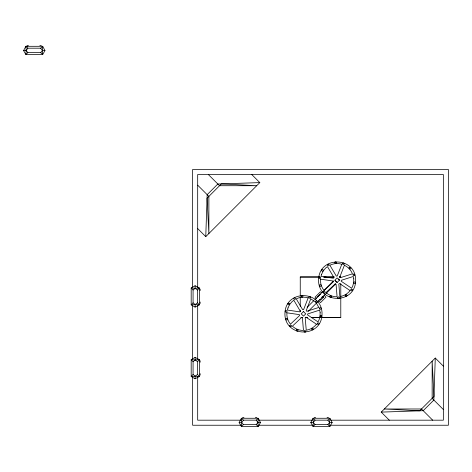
<?xml version="1.0" encoding="UTF-8"?>
<svg xmlns="http://www.w3.org/2000/svg" width="472" height="472" viewBox="0 0 472 472"><rect width="100%" height="100%" fill="white"/><g stroke="black" fill="none" stroke-linecap="round" stroke-linejoin="round"><path stroke-width="0.71" d="M197.685 228.578L205.762 236.655L207.173 194.67L217.828 184.015L259.818 182.599L251.735 174.522M443.35 366.13L435.272 358.053L433.856 400.044L423.201 410.699L381.217 412.109L389.294 420.186M195.089 307.113L195.178 304.552L197.497 302.841L197.497 290.026L199.385 288.003L195.089 285.749L191.184 288.003L191.184 304.859L195.089 307.113L199.385 304.859L199.385 288.003L195.178 288.315L191.184 288.003L193.072 290.026L193.072 302.841L191.184 304.859L195.178 304.552L199.385 304.859L197.497 302.841M195.089 378.768L195.178 376.202L197.497 374.491L197.497 361.676L199.385 359.652L195.089 357.404L191.184 359.652L191.184 376.514L195.089 378.768L199.385 376.514L199.385 359.652L195.178 359.965L191.184 359.652L193.072 361.676L193.072 374.491L191.184 376.514L195.178 376.202L199.385 376.514L197.497 374.491M40.686 52.616L42.403 50.51L42.71 46.303L25.854 46.303L23.6 50.604L25.854 54.504L42.71 54.504L44.964 50.604L42.71 46.303L40.686 48.191L27.877 48.191L25.854 46.303L26.166 50.51L25.854 54.504L27.877 52.616L40.686 52.616L42.71 54.504L42.403 50.51L40.686 48.191M256.219 424.582L257.936 422.475L258.243 418.269L241.387 418.269L239.133 422.57L241.387 426.47L258.243 426.47L260.497 422.57L258.243 418.269L256.219 420.157L243.41 420.157L241.387 418.269L241.699 422.475L241.387 426.47L243.41 424.582L256.219 424.582L258.243 426.47L257.936 422.475L256.219 420.157M327.875 424.582L329.586 422.475L329.898 418.269L313.036 418.269L310.788 422.57L313.036 426.47L329.898 426.47L332.152 422.57L329.898 418.269L327.875 420.157L315.06 420.157L313.036 418.269L313.349 422.475L313.036 426.47L315.06 424.582L327.875 424.582L329.898 426.47L329.586 422.475L327.875 420.157M23.6 50.604L26.166 50.51L27.877 48.191M239.133 422.57L241.699 422.475L243.41 420.157M310.788 422.57L313.349 422.475L315.06 420.157M317.361 297.171L320.494 294.032M322.73 296.274L323.627 297.165L320.5 300.304L319.603 299.407M205.762 236.655L259.818 182.599M307.101 307.361L313.821 300.64M314.853 299.608L323.125 291.336M323.833 290.622L333.503 280.958M308.116 311.473L316.387 303.201M317.219 302.369L335.557 284.032M381.217 412.109L435.272 358.053M193.072 290.026L195.178 288.315L195.089 285.749M193.072 361.676L195.178 359.965L195.089 357.404M26.963 45.53L28.426 45.53M39.866 45.53L41.324 45.53M319.408 276.916L300.251 276.916L300.251 295.513M323.833 276.916L334.152 276.916M339.309 276.916L340.784 276.916M300.251 277.088L319.408 277.088M323.833 277.088L334.152 277.088M339.309 277.088L340.784 277.088M321.538 297.171L323.627 297.165M300.988 317.449L302.458 317.449M305.408 317.449L307.62 317.449M311.302 317.449L340.784 317.449M300.988 317.621L302.458 317.621M305.408 317.621L307.62 317.621M312.039 317.621L340.784 317.621L340.784 283.548M242.496 417.496L243.959 417.496M255.399 417.496L256.862 417.496M314.146 417.496L315.609 417.496M327.049 417.496L328.512 417.496M241.08 420.186L197.685 420.186L197.685 376.792M258.733 420.186L312.429 420.186M330.813 420.186L443.35 420.186L443.35 174.522L197.685 174.522L197.685 287.79M241.28 425.237L192.635 425.237L192.635 376.591M258.231 425.237L312.777 425.237M330.465 425.237L448.4 425.237L448.4 169.472L192.635 169.472L192.635 287.401M42.403 50.51L44.964 50.604M329.586 422.475L332.152 422.57M257.936 422.475L260.497 422.57M25.854 46.303L27.293 46.474M195.178 288.315L197.497 290.026M195.178 359.965L197.497 361.676M193.072 302.841L195.178 304.552M193.072 374.491L195.178 376.202M338.601 278.934L339.628 279.961L337.067 282.522L335.014 280.474M339.397 280.191L337.114 277.914L334.837 280.191L337.114 282.474M208.341 174.522L219.539 185.72L256.697 185.714L221.368 183.891L207.055 198.205L208.878 233.54L208.884 196.376L197.685 185.177M443.35 409.531L432.151 398.333L432.157 361.168L433.98 396.504L419.667 410.817L384.332 408.994L421.496 408.988L432.694 420.186M321.485 292.711L320.494 291.72L315.042 297.171L316.529 298.658M323.969 295.189L325.951 297.171L320.5 302.623L318.512 300.64M26.166 50.51L27.877 52.616M313.349 422.475L315.06 424.582M241.699 422.475L243.41 424.582M300.251 296.817L300.251 306.399M300.251 310.08L300.251 311.726M200.157 289.112L200.157 290.575M200.157 302.015L200.157 303.478M200.157 360.761L200.157 362.225M200.157 373.665L200.157 375.128M197.685 305.443L197.685 359.139M192.635 305.095L192.635 359.64M285.088 311.225C281.955 338.105 323.55 339.315 321.998 312.299C320.718 290.746 287.607 289.796 285.088 311.225M286.899 312.812C286.563 316.848 287.867 321.037 290.463 324.152L299.661 315.473L299.384 314.629L286.899 312.812M318.724 277.589C315.591 304.469 357.186 305.679 355.628 278.663C354.348 257.11 321.243 256.16 318.724 277.589M320.535 279.176C320.199 283.218 321.503 287.401 324.099 290.516L333.297 281.837L333.02 280.993L320.535 279.176M320.134 312.452L320.022 316.193L319.078 319.815L318.004 321.892L307.52 314.853L307.667 313.945L319.668 310.11L320.134 312.452M353.77 278.816L353.658 282.557L352.714 286.18L351.64 288.256L341.156 281.218L341.303 280.309L353.304 276.474L353.77 278.816M285.283 311.089L285.501 311.962L286.339 312.21A0.891 0.891 0 0 0 286.923 310.924L285.932 310.482L285.283 311.089M287.985 303.732L288.197 304.605L289.041 304.853A0.891 0.891 0 0 0 289.625 303.567L288.634 303.118L287.985 303.732M285.808 318.901L286.02 319.774L286.864 320.022A0.891 0.891 0 0 0 287.442 318.736L286.457 318.293L285.808 318.901M293.767 298.363L293.979 299.242L294.823 299.49A0.891 0.891 0 0 0 295.401 298.198L294.416 297.755L293.767 298.363M289.808 325.621L290.02 326.494L290.864 326.742A0.891 0.891 0 0 0 291.442 325.456L290.457 325.007L289.808 325.621M301.177 295.985L301.39 296.864L302.233 297.112A0.891 0.891 0 0 0 302.812 295.82L301.826 295.378L301.177 295.985M296.31 330.046L296.522 330.919L297.366 331.167A0.891 0.891 0 0 0 297.944 329.881L296.959 329.432L296.31 330.046M308.924 297.142L309.142 298.021L309.98 298.269A0.891 0.891 0 0 0 310.564 296.976L309.573 296.534L308.924 297.142M304.074 331.108L304.292 331.981L305.13 332.229A0.891 0.891 0 0 0 305.714 330.943L304.723 330.494L304.074 331.108M318.919 277.453L319.137 278.327L319.975 278.58A0.891 0.891 0 0 0 320.559 277.288L319.568 276.846L318.919 277.453M315.467 301.472L318.818 307.455L306.788 311.296L306.192 310.67L310.753 298.888L316.523 302.599A0.891 0.891 0 0 0 317.107 301.307L316.116 300.865L315.467 301.472M311.567 328.789L311.78 329.662L312.623 329.91A0.891 0.891 0 0 0 313.207 328.624L312.216 328.182L311.567 328.789M321.621 270.096L321.833 270.969L322.677 271.217A0.891 0.891 0 0 0 323.255 269.931L322.27 269.488L321.621 270.096M319.444 285.265L319.656 286.138L320.5 286.392A0.891 0.891 0 0 0 321.078 285.1L320.093 284.657L319.444 285.265M319.385 308.21L319.597 309.089L320.441 309.337A0.891 0.891 0 0 0 321.019 308.045L320.034 307.602L319.385 308.21M317.261 323.361L317.473 324.234L318.317 324.482A0.891 0.891 0 0 0 318.895 323.196L317.91 322.748L317.261 323.361M327.397 264.727L327.615 265.606L328.459 265.854A0.891 0.891 0 0 0 329.037 264.562L328.046 264.119L327.397 264.727M323.444 291.985L323.656 292.858L324.5 293.106A0.891 0.891 0 0 0 325.078 291.82L324.093 291.372L323.444 291.985M320.093 316.069L320.305 316.942L321.149 317.19A0.891 0.891 0 0 0 321.733 315.904L320.742 315.461L320.093 316.069M334.813 262.355L335.026 263.228L335.869 263.476A0.891 0.891 0 0 0 336.447 262.184L335.462 261.742L334.813 262.355M329.94 296.41L330.158 297.283L331.002 297.531A0.891 0.891 0 0 0 331.58 296.245L330.589 295.796L329.94 296.41M342.56 263.506L342.778 264.385L343.616 264.633A0.891 0.891 0 0 0 344.2 263.341L343.209 262.898L342.56 263.506M337.71 297.472L337.922 298.345L338.766 298.593A0.891 0.891 0 0 0 339.35 297.307L338.359 296.858L337.71 297.472M349.103 267.836L349.321 268.715L350.159 268.963A0.891 0.891 0 0 0 350.743 267.671L349.752 267.229L349.103 267.836M345.203 295.153L345.416 296.027L346.259 296.28A0.891 0.891 0 0 0 346.843 294.988L345.852 294.546L345.203 295.153M353.015 274.574L353.233 275.453L354.077 275.701A0.891 0.891 0 0 0 354.655 274.409L353.664 273.966L353.015 274.574M350.897 289.725L351.109 290.599L351.953 290.846A0.891 0.891 0 0 0 352.531 289.56L351.546 289.112L350.897 289.725M353.729 282.433L353.941 283.306L354.785 283.56A0.891 0.891 0 0 0 355.363 282.268L354.378 281.825L353.729 282.433M288.003 307.927L287.365 310.063L299.797 311.874L300.286 311.154L293.855 300.292L292.02 301.667L289.625 304.493L288.003 307.927M321.638 274.291L320.995 276.427L333.433 278.238L333.922 277.524L327.491 266.656L325.656 268.031L323.261 270.863L321.638 274.291M308.157 297.885L303.608 309.626L302.676 309.721L296.251 298.859C299.879 297.018 304.275 296.646 308.157 297.885M341.793 264.249L337.244 275.99L336.312 276.085L329.887 265.229C333.515 263.382 337.905 263.016 341.793 264.249M344.389 265.258L339.828 277.034L340.424 277.666L352.454 273.825C351.003 270.084 348.035 266.922 344.389 265.258M316.47 324.217C313.992 327.415 310.246 329.645 306.234 330.211L305.189 317.615L305.956 317.154L316.47 324.217M350.106 290.581C347.628 293.779 343.876 296.009 339.869 296.575L338.825 283.979L339.592 283.524L350.106 290.581M303.478 311.549L301.201 313.827L303.478 316.11L305.762 313.827L303.478 311.549M335.214 283.884L326.004 292.546C328.954 295.319 333.043 296.9 337.091 296.811L336.052 284.221L335.214 283.884M301.578 317.52L292.375 326.181C295.319 328.954 299.407 330.536 303.455 330.447L302.416 317.857L301.578 317.52"/></g></svg>
